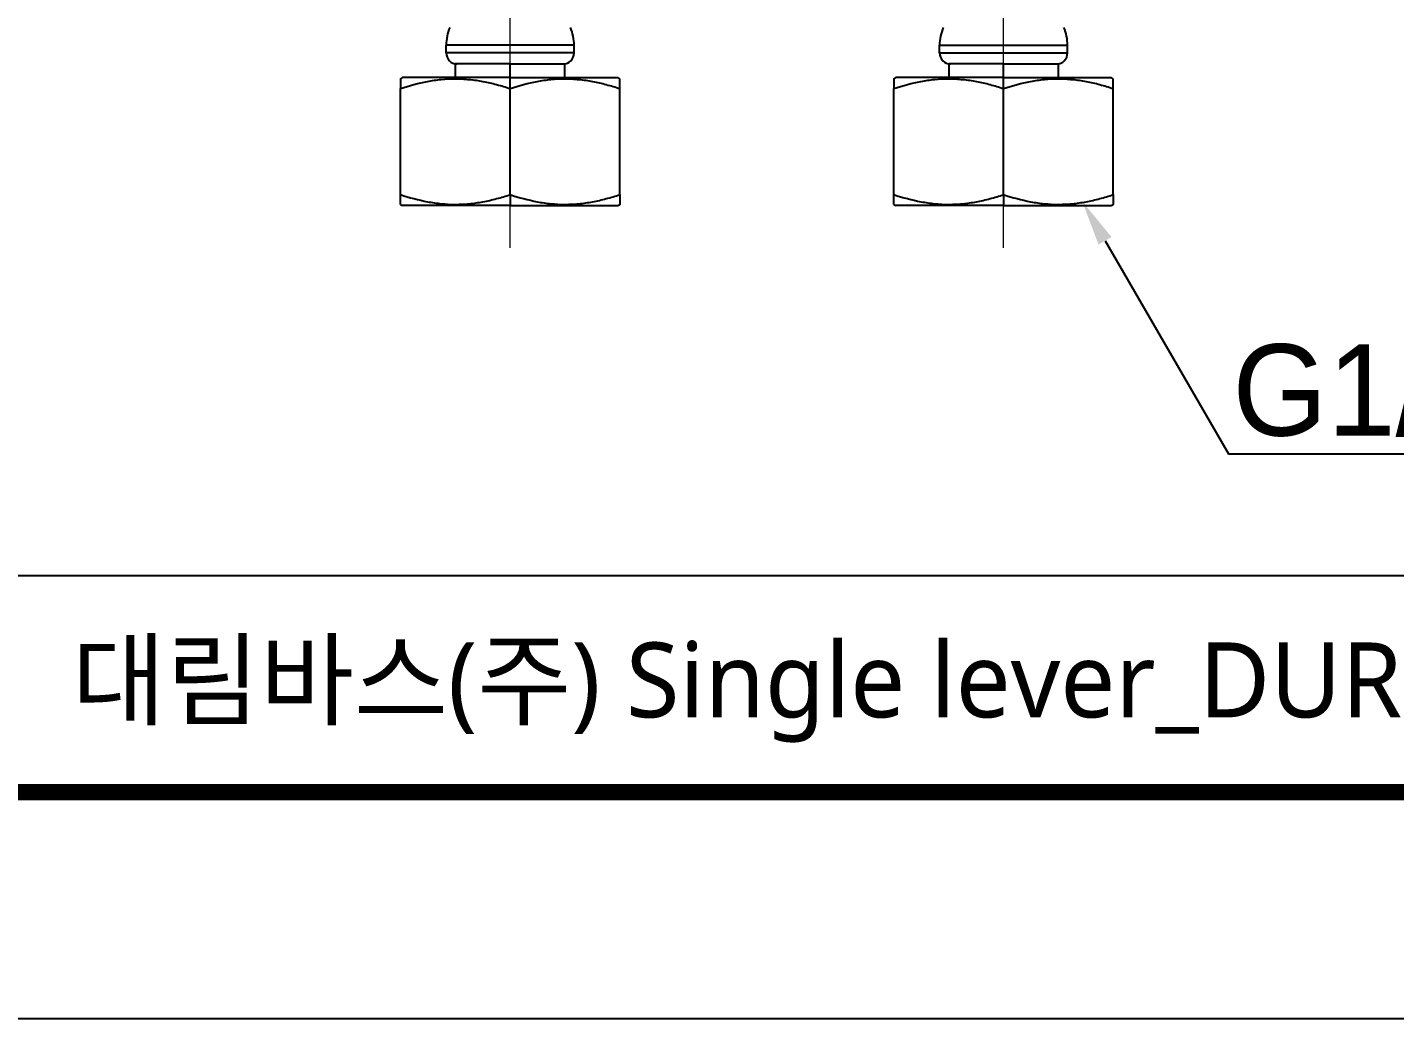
# Model space of a CAD drawing. Extents: x 3319 to 4109, y 0 to 579.
# Drawn here: x 3469 to 3618.7, y 0 to 108.5 of the extents above; entities that cross this region are included whole.
import ezdxf
from ezdxf import colors
from ezdxf.entities.mleader import LeaderData, LeaderLine
from ezdxf.math import Vec2, Vec3

# ---------------------------------------------------------------- set-up
doc = ezdxf.new("R2010")
doc.units = 0
doc.header["$LTSCALE"] = 10
doc.header["$MEASUREMENT"] = 0
doc.linetypes.add('CENTER', pattern=[2, 1.25, -0.25, 0.25, -0.25])
doc.layers.get('0').update_dxf_attribs({"linetype": 'CONTINUOUS'})
doc.layers.add('1', color=7, linetype='CONTINUOUS')
doc.layers.add('BODY', color=7, linetype='CONTINUOUS')
doc.styles.add('Daelim Dimension', font='NanumGothic.ttf')
doc.styles.get("Standard").update_dxf_attribs({"font": 'GulimChe.ttf'})

msp = doc.modelspace()

# ---------------------------------------------------------------- linework, layer by layer
at = {"color": 5}
msp.add_line((3332.1, 48.49), (3968.11, 48.49), dxfattribs=at)
at = {"ltscale": 0.5}
msp.add_lwpolyline([(3319.4, 0), (4109.28, 0), (4109.28, 578.76), (3319.4, 578.76)], close=True, dxfattribs=at)
at = {"color": 5, "linetype": 'ByBlock', "lineweight": 200, "const_width": 1.82}
msp.add_lwpolyline([(3332.1, 24.78), (4096.5, 24.78), (4096.5, 565.32), (3332.1, 565.32)], close=True, dxfattribs=at)
at = {"layer": '1', "color": 7, "linetype": 'Continuous', "lineweight": -3}
for p, q in [((3528.86, 106.5), (3514.86, 106.5)), ((3514.86, 105.66), (3514.86, 106.5)), ((3528.86, 105.66), (3528.86, 106.5)), ((3568.86, 106.5), (3582.86, 106.5)), ((3568.86, 105.66), (3568.86, 106.5)), ((3582.86, 105.66), (3582.86, 106.5)), ((3528.86, 105.66), (3514.86, 105.66)), ((3568.86, 105.66), (3582.86, 105.66)), ((3521.86, 104.46), (3515.86, 104.46)), ((3515.86, 104.46), (3515.86, 102.96)), ((3521.86, 104.46), (3527.86, 104.46)), ((3521.86, 102.96), (3521.86, 104.46)), ((3527.86, 102.96), (3527.86, 104.46)), ((3575.86, 104.46), (3569.86, 104.46)), ((3569.86, 104.46), (3569.86, 102.96)), ((3575.86, 104.46), (3581.86, 104.46)), ((3575.86, 102.96), (3575.86, 104.46)), ((3581.86, 102.96), (3581.86, 104.46)), ((3510.08, 102.96), (3509.86, 102.83)), ((3509.86, 90.16), (3509.86, 101.76)), ((3521.86, 102.96), (3510.08, 102.96)), ((3521.86, 102.96), (3533.64, 102.96)), ((3521.86, 101.76), (3521.86, 102.96)), ((3521.86, 90.16), (3521.86, 101.76)), ((3533.86, 102.83), (3533.64, 102.96)), ((3533.86, 90.16), (3533.86, 101.76)), ((3564.08, 102.96), (3563.86, 102.83)), ((3563.86, 90.16), (3563.86, 101.76)), ((3575.86, 102.96), (3564.08, 102.96)), ((3575.86, 101.76), (3575.86, 102.96)), ((3575.86, 102.96), (3587.64, 102.96)), ((3575.86, 90.16), (3575.86, 101.76)), ((3587.86, 102.83), (3587.64, 102.96)), ((3587.86, 90.16), (3587.86, 101.76)), ((3521.86, 90.16), (3521.86, 88.96)), ((3575.86, 90.16), (3575.86, 88.96)), ((3509.86, 89.09), (3510.08, 88.96)), ((3521.86, 88.96), (3510.08, 88.96)), ((3521.86, 88.96), (3533.64, 88.96)), ((3533.64, 88.96), (3533.86, 89.09)), ((3563.86, 89.09), (3564.08, 88.96)), ((3575.86, 88.96), (3564.08, 88.96)), ((3575.86, 88.96), (3587.64, 88.96)), ((3587.64, 88.96), (3587.86, 89.09))]:
    msp.add_line(p, q, dxfattribs=at)
for centre, radius, start, end in [((3519.86, 106.5), 5, 156.9261, 180), ((3523.86, 106.5), 5, 0, 23.0739), ((3573.86, 106.5), 5, 156.9261, 180), ((3577.86, 106.5), 5, 0, 23.0739), ((3516.06, 105.66), 1.2, 180, 270), ((3527.66, 105.66), 1.2, 270, 0), ((3570.06, 105.66), 1.2, 180, 270), ((3581.66, 105.66), 1.2, 270, 0)]:
    msp.add_arc(centre, radius, start, end, dxfattribs=at)
for points, knots in [([(3509.86, 102.83), (3509.86, 102.83), (3509.86, 102.83), (3509.86, 102.83), (3509.86, 102.82), (3509.86, 102.82), (3509.86, 102.81), (3509.86, 102.78), (3509.86, 102.71), (3509.86, 102.64), (3509.86, 102.45), (3509.86, 102.34), (3509.86, 102.07), (3509.86, 101.92), (3509.86, 101.76)], [0, 0, 0, 0, 0.060313, 0.060313, 0.091636, 0.091636, 0.122959, 0.24825, 0.24825, 0.498834, 0.498834, 0.749417, 0.749417, 1, 1, 1, 1]), ([(3509.86, 101.76), (3510.84, 102.09), (3511.83, 102.36), (3513.32, 102.64), (3513.82, 102.71), (3514.83, 102.81), (3515.34, 102.83), (3515.98, 102.83), (3516.1, 102.83), (3516.3, 102.83), (3516.36, 102.82), (3516.49, 102.82), (3516.81, 102.81), (3517.13, 102.78), (3517.89, 102.71), (3518.39, 102.64), (3519.39, 102.45), (3519.89, 102.34), (3520.88, 102.07), (3521.37, 101.93), (3521.86, 101.76)], [0, 0, 0, 0, 0.25, 0.25, 0.375, 0.375, 0.5, 0.5, 0.53125, 0.53125, 0.546875, 0.546875, 0.5625, 0.625, 0.625, 0.75, 0.75, 0.875, 0.875, 1, 1, 1, 1]), ([(3521.86, 101.76), (3522.84, 102.09), (3523.83, 102.36), (3525.32, 102.64), (3525.82, 102.71), (3526.83, 102.81), (3527.34, 102.83), (3527.98, 102.83), (3528.1, 102.83), (3528.3, 102.83), (3528.36, 102.82), (3528.49, 102.82), (3528.81, 102.81), (3529.13, 102.78), (3529.89, 102.71), (3530.39, 102.64), (3531.39, 102.45), (3531.89, 102.34), (3532.88, 102.07), (3533.37, 101.92), (3533.86, 101.76)], [0, 0, 0, 0, 0.25, 0.25, 0.375, 0.375, 0.5, 0.5, 0.53125, 0.53125, 0.546875, 0.546875, 0.5625, 0.625, 0.625, 0.75, 0.75, 0.875, 0.875, 1, 1, 1, 1]), ([(3533.86, 101.76), (3533.86, 102.09), (3533.86, 102.36), (3533.86, 102.64), (3533.86, 102.71), (3533.86, 102.81), (3533.86, 102.83), (3533.86, 102.83), (3533.86, 102.83), (3533.86, 102.83)], [0, 0, 0, 0, 0.498674, 0.498674, 0.748011, 0.748011, 0.997349, 0.997349, 1, 1, 1, 1]), ([(3563.86, 102.83), (3563.86, 102.83), (3563.86, 102.83), (3563.86, 102.83), (3563.86, 102.82), (3563.86, 102.82), (3563.86, 102.81), (3563.86, 102.78), (3563.86, 102.71), (3563.86, 102.64), (3563.86, 102.45), (3563.86, 102.34), (3563.86, 102.07), (3563.86, 101.92), (3563.86, 101.76)], [0, 0, 0, 0, 0.060313, 0.060313, 0.091636, 0.091636, 0.122959, 0.24825, 0.24825, 0.498834, 0.498834, 0.749417, 0.749417, 1, 1, 1, 1]), ([(3563.86, 101.76), (3564.84, 102.09), (3565.83, 102.36), (3567.32, 102.64), (3567.82, 102.71), (3568.83, 102.81), (3569.34, 102.83), (3569.98, 102.83), (3570.1, 102.83), (3570.3, 102.83), (3570.36, 102.82), (3570.49, 102.82), (3570.81, 102.81), (3571.13, 102.78), (3571.89, 102.71), (3572.39, 102.64), (3573.39, 102.45), (3573.89, 102.34), (3574.88, 102.07), (3575.37, 101.93), (3575.86, 101.76)], [0, 0, 0, 0, 0.25, 0.25, 0.375, 0.375, 0.5, 0.5, 0.53125, 0.53125, 0.546875, 0.546875, 0.5625, 0.625, 0.625, 0.75, 0.75, 0.875, 0.875, 1, 1, 1, 1]), ([(3575.86, 101.76), (3576.84, 102.09), (3577.83, 102.36), (3579.32, 102.64), (3579.82, 102.71), (3580.83, 102.81), (3581.34, 102.83), (3581.98, 102.83), (3582.1, 102.83), (3582.3, 102.83), (3582.36, 102.82), (3582.49, 102.82), (3582.81, 102.81), (3583.13, 102.78), (3583.89, 102.71), (3584.39, 102.64), (3585.39, 102.45), (3585.89, 102.34), (3586.88, 102.07), (3587.37, 101.92), (3587.86, 101.76)], [0, 0, 0, 0, 0.25, 0.25, 0.375, 0.375, 0.5, 0.5, 0.53125, 0.53125, 0.546875, 0.546875, 0.5625, 0.625, 0.625, 0.75, 0.75, 0.875, 0.875, 1, 1, 1, 1]), ([(3587.86, 101.76), (3587.86, 102.09), (3587.86, 102.36), (3587.86, 102.64), (3587.86, 102.71), (3587.86, 102.81), (3587.86, 102.83), (3587.86, 102.83), (3587.86, 102.83), (3587.86, 102.83)], [0, 0, 0, 0, 0.498674, 0.498674, 0.748011, 0.748011, 0.997349, 0.997349, 1, 1, 1, 1]), ([(3509.86, 89.09), (3509.86, 89.09), (3509.86, 89.09), (3509.86, 89.1), (3509.86, 89.1), (3509.86, 89.1), (3509.86, 89.12), (3509.86, 89.14), (3509.86, 89.21), (3509.86, 89.29), (3509.86, 89.47), (3509.86, 89.59), (3509.86, 89.85), (3509.86, 90), (3509.86, 90.16)], [0, 0, 0, 0, 0.060313, 0.060313, 0.091636, 0.091636, 0.122959, 0.24825, 0.24825, 0.498834, 0.498834, 0.749417, 0.749417, 1, 1, 1, 1]), ([(3509.86, 90.16), (3510.84, 89.84), (3511.83, 89.57), (3513.32, 89.29), (3513.82, 89.22), (3514.83, 89.12), (3515.34, 89.09), (3515.98, 89.09), (3516.1, 89.09), (3516.3, 89.1), (3516.36, 89.1), (3516.49, 89.1), (3516.81, 89.12), (3517.13, 89.14), (3517.89, 89.21), (3518.39, 89.29), (3519.39, 89.47), (3519.89, 89.59), (3520.88, 89.85), (3521.37, 90), (3521.86, 90.16)], [0, 0, 0, 0, 0.25, 0.25, 0.375, 0.375, 0.5, 0.5, 0.53125, 0.53125, 0.546875, 0.546875, 0.5625, 0.625, 0.625, 0.75, 0.75, 0.875, 0.875, 1, 1, 1, 1]), ([(3521.86, 90.16), (3522.84, 89.84), (3523.83, 89.57), (3525.32, 89.29), (3525.82, 89.21), (3526.83, 89.12), (3527.34, 89.09), (3527.98, 89.09), (3528.1, 89.09), (3528.3, 89.1), (3528.36, 89.1), (3528.49, 89.1), (3528.81, 89.12), (3529.13, 89.14), (3529.89, 89.21), (3530.39, 89.29), (3531.39, 89.47), (3531.89, 89.59), (3532.88, 89.85), (3533.37, 90), (3533.86, 90.16)], [0, 0, 0, 0, 0.25, 0.25, 0.375, 0.375, 0.5, 0.5, 0.53125, 0.53125, 0.546875, 0.546875, 0.5625, 0.625, 0.625, 0.75, 0.75, 0.875, 0.875, 1, 1, 1, 1]), ([(3533.86, 90.16), (3533.86, 89.84), (3533.86, 89.57), (3533.86, 89.29), (3533.86, 89.21), (3533.86, 89.12), (3533.86, 89.09), (3533.86, 89.09), (3533.86, 89.09), (3533.86, 89.09)], [0, 0, 0, 0, 0.498674, 0.498674, 0.748011, 0.748011, 0.997349, 0.997349, 1, 1, 1, 1]), ([(3563.86, 89.09), (3563.86, 89.09), (3563.86, 89.09), (3563.86, 89.1), (3563.86, 89.1), (3563.86, 89.1), (3563.86, 89.12), (3563.86, 89.14), (3563.86, 89.21), (3563.86, 89.29), (3563.86, 89.47), (3563.86, 89.59), (3563.86, 89.85), (3563.86, 90), (3563.86, 90.16)], [0, 0, 0, 0, 0.060313, 0.060313, 0.091636, 0.091636, 0.122959, 0.24825, 0.24825, 0.498834, 0.498834, 0.749417, 0.749417, 1, 1, 1, 1]), ([(3563.86, 90.16), (3564.84, 89.84), (3565.83, 89.57), (3567.32, 89.29), (3567.82, 89.22), (3568.83, 89.12), (3569.34, 89.09), (3569.98, 89.09), (3570.1, 89.09), (3570.3, 89.1), (3570.36, 89.1), (3570.49, 89.1), (3570.81, 89.12), (3571.13, 89.14), (3571.89, 89.21), (3572.39, 89.29), (3573.39, 89.47), (3573.89, 89.59), (3574.88, 89.85), (3575.37, 90), (3575.86, 90.16)], [0, 0, 0, 0, 0.25, 0.25, 0.375, 0.375, 0.5, 0.5, 0.53125, 0.53125, 0.546875, 0.546875, 0.5625, 0.625, 0.625, 0.75, 0.75, 0.875, 0.875, 1, 1, 1, 1]), ([(3575.86, 90.16), (3576.84, 89.84), (3577.83, 89.57), (3579.32, 89.29), (3579.82, 89.21), (3580.83, 89.12), (3581.34, 89.09), (3581.98, 89.09), (3582.1, 89.09), (3582.3, 89.1), (3582.36, 89.1), (3582.49, 89.1), (3582.81, 89.12), (3583.13, 89.14), (3583.89, 89.21), (3584.39, 89.29), (3585.39, 89.47), (3585.89, 89.59), (3586.88, 89.85), (3587.37, 90), (3587.86, 90.16)], [0, 0, 0, 0, 0.25, 0.25, 0.375, 0.375, 0.5, 0.5, 0.53125, 0.53125, 0.546875, 0.546875, 0.5625, 0.625, 0.625, 0.75, 0.75, 0.875, 0.875, 1, 1, 1, 1]), ([(3587.86, 90.16), (3587.86, 89.84), (3587.86, 89.57), (3587.86, 89.29), (3587.86, 89.21), (3587.86, 89.12), (3587.86, 89.09), (3587.86, 89.09), (3587.86, 89.09), (3587.86, 89.09)], [0, 0, 0, 0, 0.498674, 0.498674, 0.748011, 0.748011, 0.997349, 0.997349, 1, 1, 1, 1])]:
    msp.add_open_spline(points, degree=3, knots=knots, dxfattribs=at)
at = {"layer": 'BODY', "color": 1, "linetype": 'CENTER', "lineweight": 5}
for p, q in [((3521.86, 84.33), (3521.86, 122.21)), ((3575.86, 84.33), (3575.86, 122.21))]:
    msp.add_line(p, q, dxfattribs=at)

# ---------------------------------------------------------------- texts
at = {"color": 2, "insert": (3473.91, 41.16), "char_height": 8.198, "width": 362.8925, "attachment_point": 1, "style": 'Daelim Dimension'}
msp.add_mtext('대림바스(주) Single lever_DURO_원홀세면수전_HFL A30', dxfattribs=at)

# ---------------------------------------------------------------- leaders
at = {"ltscale": 0.5}
ml = msp.add_multileader_mtext('Standard', dxfattribs=at)
ml.set_content('{\\f나눔고딕|b0|i0|c129|p50;G1/2-14TH}', color=256)
ml.set_leader_properties(color=5)
ml.build(insert=Vec2(0, 0))
ml.multileader.update_dxf_attribs({"text_left_attachment_type": 6, "text_right_attachment_type": 6, "dogleg_length": 0.36, "arrow_head_size": 5})
ctx = ml.context
ctx.base_point, ctx.char_height, ctx.arrow_head_size, ctx.landing_gap_size, ctx.plane_origin = Vec3(3600.82, 61.79), 10, 5, 0.09, Vec3(3585.28, 87.89)
ctx.left_attachment, ctx.right_attachment = 6, 6
notes = []
notes.append((ctx, [(0, (1, 1, 0), (3600.46, 61.79), (1, 0), 0.36, [(0, [(3584.46, 89.44)], 0, [])])]))
ctx.mtext.insert, ctx.mtext.flow_direction = Vec3(3600.91, 73.79), 5
for ctx, leaders in notes:
    for number, flags, end, landing, length, lines in leaders:
        leader = LeaderData()
        leader.index, (leader.has_last_leader_line, leader.has_dogleg_vector, leader.attachment_direction) = number, flags
        leader.last_leader_point, leader.dogleg_vector, leader.dogleg_length = Vec3(end), Vec3(landing), length
        for number, points, colour, breaks in lines:
            line = LeaderLine()
            line.index, line.vertices, line.color, line.breaks = number, Vec3.list(points), colors.encode_raw_color(colour), breaks
            leader.lines.append(line)
        ctx.leaders.append(leader)

doc.saveas('drawing.dxf')
